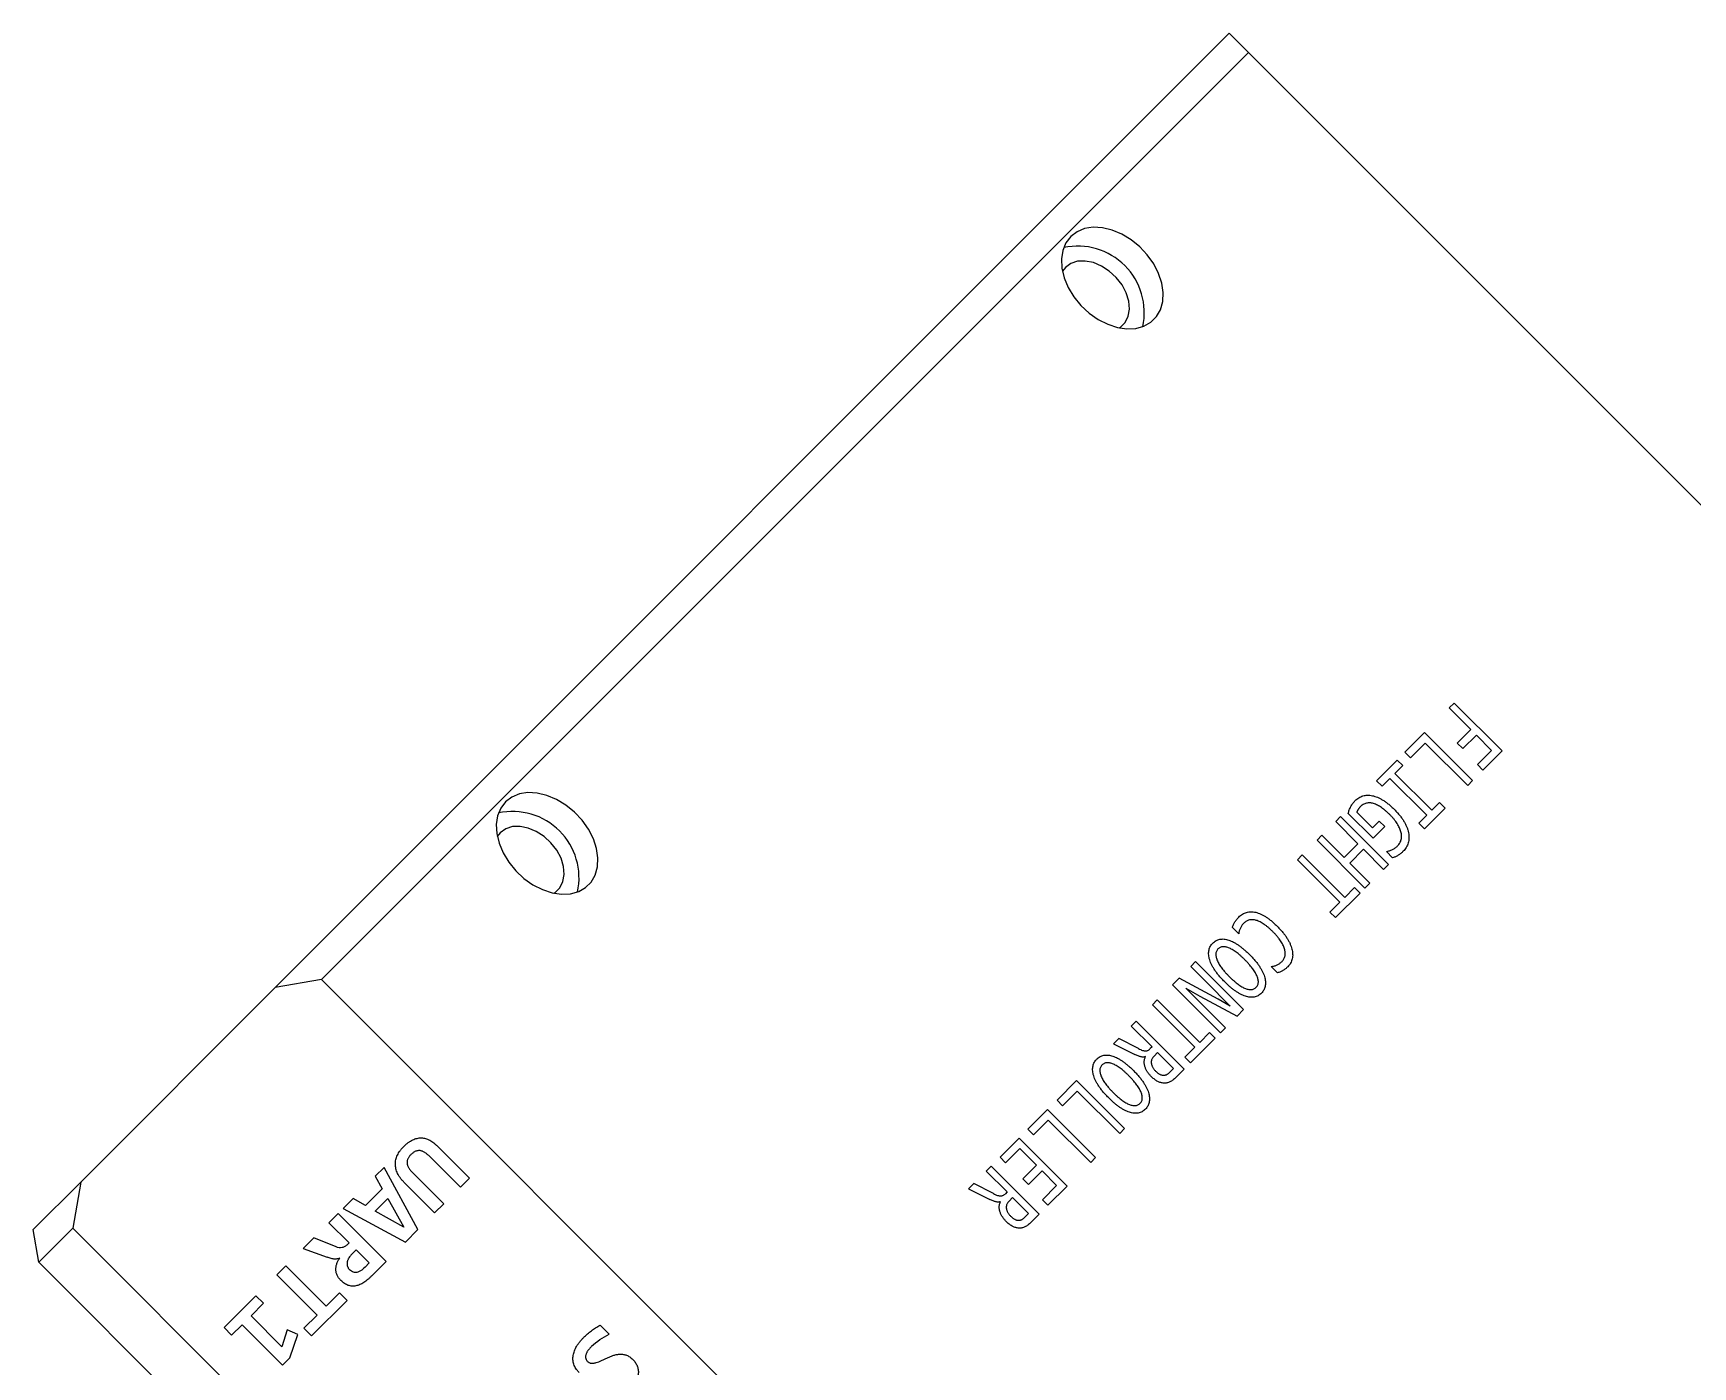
# Model space of a CAD drawing. Header units: millimetres. Extents: x 15 to 415, y 5 to 292.
# Drawn here: x 223.22 to 259.92, y 207.4 to 236.88 of the extents above; entities that cross this region are included whole.
import ezdxf

# ---------------------------------------------------------------- set-up
doc = ezdxf.new("R2010")
doc.units = ezdxf.units.MM

msp = doc.modelspace()

# ---------------------------------------------------------------- linework, layer by layer
at = {"color": 7, "linetype": 'Continuous', "lineweight": 25}
for p, q in [((228.567, 215.783), (249.667, 236.883)), ((249.667, 236.883), (250.091, 236.459)), ((250.091, 236.459), (229.591, 215.959)), ((280.355, 206.195), (250.091, 236.459)), ((246.045, 231.706), (245.979, 231.622)), ((254.64, 222.073), (254.532, 221.965)), ((255.701, 221.013), (254.64, 222.073)), ((254.532, 221.965), (255.008, 221.488)), ((253.988, 221.421), (253.553, 220.986)), ((255.049, 220.36), (253.988, 221.421)), ((255.008, 221.488), (254.71, 221.189)), ((254.832, 221.066), (255.131, 221.365)), ((255.131, 221.365), (255.469, 221.027)), ((253.553, 220.986), (253.676, 220.863)), ((253.676, 220.863), (254.002, 221.189)), ((254.002, 221.189), (254.94, 220.252)), ((254.71, 221.189), (254.832, 221.066)), ((255.469, 221.027), (255.154, 220.712)), ((255.277, 220.589), (255.701, 221.013)), ((253.379, 220.812), (252.923, 220.356)), ((253.328, 220.515), (253.502, 220.689)), ((253.502, 220.689), (253.379, 220.812)), ((255.154, 220.712), (255.277, 220.589)), ((252.923, 220.356), (253.046, 220.233)), ((253.046, 220.233), (253.22, 220.407)), ((253.22, 220.407), (254.034, 219.592)), ((254.143, 219.701), (253.328, 220.515)), ((254.94, 220.252), (255.049, 220.36)), ((254.317, 219.875), (254.143, 219.701)), ((254.44, 219.752), (254.317, 219.875)), ((252.129, 219.562), (252.021, 219.454)), ((253.19, 218.502), (252.129, 219.562)), ((252.299, 219.632), (252.848, 219.082)), ((252.834, 219.314), (252.488, 219.66)), ((254.034, 219.592), (253.861, 219.418)), ((253.984, 219.295), (254.44, 219.752)), ((233.545, 219.206), (233.479, 219.122)), ((251.716, 219.149), (251.608, 219.041)), ((252.208, 218.657), (251.716, 219.149)), ((252.021, 219.454), (252.513, 218.962)), ((252.985, 219.465), (252.834, 219.314)), ((252.848, 219.082), (253.108, 219.342)), ((253.108, 219.342), (252.985, 219.465)), ((253.861, 219.418), (253.984, 219.295)), ((251.608, 219.041), (252.668, 217.98)), ((252.513, 218.962), (252.208, 218.657)), ((252.331, 218.534), (252.636, 218.839)), ((252.636, 218.839), (253.081, 218.393)), ((253.141, 218.79), (253.279, 218.652)), ((251.282, 218.715), (251.173, 218.606)), ((251.173, 218.606), (252.111, 217.668)), ((252.219, 217.777), (251.282, 218.715)), ((252.777, 218.089), (252.331, 218.534)), ((253.081, 218.393), (253.19, 218.502)), ((252.668, 217.98), (252.777, 218.089)), ((252.111, 217.668), (251.893, 217.451)), ((252.016, 217.328), (252.56, 217.871)), ((252.437, 217.994), (252.219, 217.777)), ((252.56, 217.871), (252.437, 217.994)), ((251.893, 217.451), (252.016, 217.328)), ((249.736, 217.108), (249.875, 216.969)), ((248.923, 216.356), (248.814, 216.247)), ((248.814, 216.247), (249.154, 215.907)), ((249.984, 215.295), (248.923, 216.356)), ((250.597, 216.247), (250.735, 216.109)), ((229.591, 215.959), (228.567, 215.783)), ((229.591, 215.959), (259.855, 185.695)), ((248.556, 215.988), (248.412, 215.845)), ((248.412, 215.845), (249.473, 214.784)), ((249.419, 215.526), (248.556, 215.988)), ((249.154, 215.907), (249.69, 215.371)), ((224.267, 211.483), (228.567, 215.783)), ((248.075, 215.508), (247.966, 215.399)), ((249.013, 214.57), (248.075, 215.508)), ((249.278, 215.197), (248.705, 215.769)), ((248.705, 215.769), (249.019, 215.594)), ((249.019, 215.594), (249.842, 215.153)), ((249.69, 215.371), (249.419, 215.526)), ((247.966, 215.399), (248.904, 214.462)), ((249.581, 214.893), (249.278, 215.197)), ((249.842, 215.153), (249.984, 215.295)), ((247.608, 215.041), (247.499, 214.932)), ((247.499, 214.932), (247.96, 214.471)), ((248.668, 213.98), (247.608, 215.041)), ((249.23, 214.788), (249.013, 214.57)), ((249.353, 214.665), (249.23, 214.788)), ((249.473, 214.784), (249.581, 214.893)), ((247.223, 214.656), (247.108, 214.541)), ((247.108, 214.541), (247.576, 214.302)), ((247.662, 214.432), (247.223, 214.656)), ((247.96, 214.471), (247.914, 214.425)), ((248.004, 214.269), (248.083, 214.348)), ((248.083, 214.348), (248.437, 213.994)), ((248.904, 214.462), (248.687, 214.244)), ((248.81, 214.121), (249.353, 214.665)), ((248.437, 213.994), (248.345, 213.903)), ((248.469, 213.781), (248.668, 213.98)), ((248.687, 214.244), (248.81, 214.121)), ((246.292, 213.725), (245.858, 213.291)), ((247.353, 212.665), (246.292, 213.725)), ((245.858, 213.291), (245.981, 213.168)), ((245.981, 213.168), (246.307, 213.494)), ((246.307, 213.494), (247.244, 212.556)), ((245.651, 213.084), (245.216, 212.649)), ((246.712, 212.023), (245.651, 213.084)), ((245.216, 212.649), (245.339, 212.526)), ((245.339, 212.526), (245.665, 212.852)), ((245.665, 212.852), (246.603, 211.915)), ((247.244, 212.556), (247.353, 212.665)), ((232.863, 211.568), (232.162, 212.269)), ((245.021, 212.454), (244.597, 212.03)), ((244.72, 211.907), (245.035, 212.222)), ((246.081, 211.393), (245.021, 212.454)), ((245.035, 212.222), (245.404, 211.853)), ((230.98, 211.806), (230.783, 211.609)), ((231.726, 210.431), (230.98, 211.806)), ((231.978, 212.054), (232.664, 211.368)), ((244.401, 211.834), (244.292, 211.725)), ((245.462, 210.773), (244.401, 211.834)), ((244.597, 212.03), (244.72, 211.907)), ((245.404, 211.853), (245.101, 211.55)), ((246.603, 211.915), (246.712, 212.023)), ((223.217, 210.433), (224.267, 211.483)), ((224.267, 211.483), (224.091, 210.459)), ((230.783, 211.609), (230.937, 211.333)), ((231.427, 211.468), (232.095, 210.799)), ((232.295, 210.999), (231.617, 211.677)), ((232.664, 211.368), (232.863, 211.568)), ((244.016, 211.449), (243.901, 211.334)), ((244.455, 211.226), (244.016, 211.449)), ((244.292, 211.725), (244.754, 211.264)), ((245.101, 211.55), (245.224, 211.427)), ((245.224, 211.427), (245.527, 211.73)), ((245.527, 211.73), (245.85, 211.407)), ((245.85, 211.407), (245.534, 211.092)), ((230.294, 211.12), (230.073, 210.899)), ((230.568, 210.964), (230.294, 211.12)), ((230.937, 211.333), (230.568, 210.964)), ((230.783, 210.841), (231.058, 211.116)), ((231.058, 211.116), (231.413, 210.482)), ((243.901, 211.334), (244.369, 211.095)), ((244.754, 211.264), (244.708, 211.218)), ((244.798, 211.063), (244.877, 211.141)), ((244.877, 211.141), (245.23, 210.788)), ((245.534, 211.092), (245.657, 210.969)), ((245.657, 210.969), (246.081, 211.393)), ((229.958, 210.784), (229.758, 210.584)), ((231.019, 209.723), (229.958, 210.784)), ((230.073, 210.899), (231.447, 210.152)), ((231.413, 210.482), (230.783, 210.841)), ((232.095, 210.799), (232.295, 210.999)), ((245.23, 210.788), (245.138, 210.696)), ((245.262, 210.574), (245.462, 210.773)), ((223.341, 209.709), (223.217, 210.433)), ((224.091, 210.459), (223.341, 209.709)), ((254.355, 180.195), (224.091, 210.459)), ((229.758, 210.584), (230.204, 210.138)), ((231.447, 210.152), (231.726, 210.431)), ((229.42, 210.246), (229.186, 210.012)), ((229.186, 210.012), (229.715, 209.819)), ((229.914, 210.048), (229.42, 210.246)), ((230.204, 210.138), (230.165, 210.099)), ((230.275, 209.902), (230.358, 209.985)), ((230.358, 209.985), (230.65, 209.693)), ((223.341, 209.709), (229.422, 203.628)), ((228.805, 209.631), (228.605, 209.431)), ((229.697, 208.74), (228.805, 209.631)), ((230.65, 209.693), (230.56, 209.603)), ((230.704, 209.409), (231.019, 209.723)), ((228.605, 209.431), (229.497, 208.54)), ((228.144, 208.97), (227.437, 208.263)), ((228.313, 208.801), (228.144, 208.97)), ((229.374, 208.079), (230.158, 208.863)), ((229.989, 209.032), (229.697, 208.74)), ((230.158, 208.863), (229.989, 209.032)), ((228.037, 208.524), (228.313, 208.801)), ((228.719, 207.842), (228.037, 208.524)), ((229.497, 208.54), (229.205, 208.248)), ((227.437, 208.263), (227.606, 208.094)), ((227.606, 208.094), (227.837, 208.325)), ((227.837, 208.325), (228.728, 207.433)), ((228.831, 208.212), (228.719, 207.842)), ((229.066, 208.109), (228.831, 208.212)), ((228.892, 207.596), (229.066, 208.109)), ((229.205, 208.248), (229.374, 208.079)), ((235.953, 208.116), (235.753, 208.315)), ((228.728, 207.433), (228.892, 207.596))]:
    msp.add_line(p, q, dxfattribs=at)
at = {"color": 7, "linetype": 'Continuous', "lineweight": 25, "flags": 128}
for points in [[(246.162, 232.389), (246.056, 232.249), (245.986, 232.081), (245.956, 231.891), (245.967, 231.686), (246.018, 231.473), (246.108, 231.26), (246.233, 231.054), (246.388, 230.864), (246.569, 230.695), (246.768, 230.554), (246.978, 230.447), (247.192, 230.376), (247.402, 230.345), (247.6, 230.354), (247.78, 230.404), (247.934, 230.492), (248.058, 230.616), (248.146, 230.77), (248.196, 230.95), (248.206, 231.149), (248.174, 231.359), (248.104, 231.573), (247.996, 231.783), (247.855, 231.982), (247.687, 232.162), (247.496, 232.318), (247.291, 232.442), (247.077, 232.532), (246.864, 232.583), (246.659, 232.594), (246.469, 232.564), (246.302, 232.495), (246.162, 232.389)], [(247.234, 230.367), (247.261, 230.385), (247.365, 230.489), (247.433, 230.625), (247.46, 230.785), (247.445, 230.96), (247.389, 231.141), (247.295, 231.318), (247.167, 231.482), (247.014, 231.623), (246.842, 231.735), (246.662, 231.81), (246.483, 231.846), (246.314, 231.84), (246.166, 231.792), (246.045, 231.706), (246.045, 231.706)], [(233.662, 219.889), (233.556, 219.749), (233.486, 219.581), (233.456, 219.391), (233.467, 219.186), (233.518, 218.973), (233.608, 218.76), (233.733, 218.554), (233.888, 218.364), (234.069, 218.195), (234.268, 218.054), (234.478, 217.947), (234.692, 217.876), (234.902, 217.845), (235.1, 217.854), (235.28, 217.904), (235.434, 217.992), (235.558, 218.116), (235.646, 218.27), (235.696, 218.45), (235.706, 218.649), (235.674, 218.859), (235.604, 219.073), (235.496, 219.283), (235.355, 219.482), (235.187, 219.662), (234.996, 219.818), (234.791, 219.942), (234.577, 220.032), (234.364, 220.083), (234.159, 220.094), (233.969, 220.064), (233.802, 219.995), (233.662, 219.889)], [(234.734, 217.867), (234.761, 217.885), (234.865, 217.989), (234.933, 218.125), (234.96, 218.285), (234.945, 218.46), (234.889, 218.641), (234.795, 218.818), (234.667, 218.982), (234.514, 219.123), (234.342, 219.235), (234.162, 219.31), (233.983, 219.346), (233.814, 219.34), (233.666, 219.292), (233.545, 219.206), (233.545, 219.206)]]:
    msp.add_lwpolyline(points, dxfattribs=at)
at = {"color": 7, "linetype": 'Continuous', "lineweight": 25}
for centre in [(246.316, 230.704), (233.816, 218.204)]:
    msp.add_arc(centre, 1.472, 347.8543, 102.1457, dxfattribs=at)
for points, knots in [([(252.299, 219.632), (252.302, 219.645), (252.308, 219.672), (252.321, 219.711), (252.337, 219.75), (252.355, 219.786), (252.375, 219.821), (252.398, 219.854), (252.421, 219.884), (252.439, 219.902), (252.447, 219.911)], [0, 0, 0, 0, 0.1215534, 0.2468731, 0.3746714, 0.5031074, 0.6316151, 0.7582927, 0.8812578, 1, 1, 1, 1]), ([(252.447, 219.911), (252.461, 219.924), (252.486, 219.948), (252.53, 219.978), (252.575, 220.002), (252.622, 220.02), (252.672, 220.031), (252.723, 220.036), (252.777, 220.034), (252.832, 220.026), (252.888, 220.011), (252.947, 219.99), (253.006, 219.961), (253.068, 219.926), (253.13, 219.884), (253.194, 219.835), (253.258, 219.78), (253.3, 219.739), (253.322, 219.718)], [0, 0, 0, 0, 0.066475, 0.129869, 0.190917, 0.249936, 0.30756, 0.363411, 0.419253, 0.474963, 0.531335, 0.589293, 0.649492, 0.712311, 0.778561, 0.848197, 0.921777, 1, 1, 1, 1]), ([(253.224, 219.598), (253.208, 219.614), (253.176, 219.645), (253.128, 219.688), (253.081, 219.727), (253.034, 219.762), (252.989, 219.791), (252.944, 219.816), (252.9, 219.836), (252.857, 219.852), (252.816, 219.861), (252.775, 219.866), (252.736, 219.865), (252.698, 219.86), (252.661, 219.848), (252.625, 219.83), (252.591, 219.807), (252.571, 219.788), (252.56, 219.778)], [0, 0, 0, 0, 0.077697, 0.150962, 0.221242, 0.287556, 0.350886, 0.410876, 0.468434, 0.524381, 0.578873, 0.633076, 0.687847, 0.744019, 0.802456, 0.864127, 0.929602, 1, 1, 1, 1]), ([(252.56, 219.778), (252.556, 219.774), (252.549, 219.766), (252.538, 219.752), (252.527, 219.738), (252.517, 219.722), (252.508, 219.707), (252.499, 219.691), (252.493, 219.676), (252.489, 219.665), (252.488, 219.66)], [0, 0, 0, 0, 0.1181377, 0.2453408, 0.3782754, 0.5101309, 0.6425505, 0.7708235, 0.8918703, 1, 1, 1, 1]), ([(253.39, 218.917), (253.4, 218.927), (253.418, 218.947), (253.441, 218.982), (253.458, 219.018), (253.47, 219.056), (253.476, 219.096), (253.477, 219.137), (253.473, 219.18), (253.464, 219.224), (253.45, 219.269), (253.431, 219.314), (253.408, 219.361), (253.38, 219.408), (253.348, 219.456), (253.31, 219.504), (253.27, 219.552), (253.24, 219.582), (253.224, 219.598)], [0, 0, 0, 0, 0.067098, 0.130976, 0.192216, 0.25177, 0.309685, 0.366513, 0.423519, 0.480372, 0.538032, 0.597274, 0.658431, 0.722042, 0.787912, 0.855973, 0.926461, 1, 1, 1, 1]), ([(253.322, 219.718), (253.343, 219.696), (253.384, 219.654), (253.439, 219.588), (253.488, 219.523), (253.53, 219.458), (253.566, 219.393), (253.594, 219.33), (253.616, 219.268), (253.631, 219.207), (253.64, 219.147), (253.642, 219.09), (253.637, 219.034), (253.626, 218.98), (253.607, 218.929), (253.583, 218.881), (253.552, 218.835), (253.526, 218.808), (253.514, 218.795)], [0, 0, 0, 0, 0.074225, 0.145225, 0.212689, 0.277943, 0.340683, 0.401421, 0.460109, 0.518096, 0.575513, 0.632668, 0.690415, 0.749159, 0.809436, 0.870947, 0.934445, 1, 1, 1, 1]), ([(253.141, 218.79), (253.164, 218.796), (253.211, 218.806), (253.265, 218.828), (253.305, 218.85), (253.335, 218.869), (253.363, 218.891), (253.381, 218.908), (253.39, 218.917)], [0, 0, 0, 0, 0.243243, 0.485031, 0.60722, 0.733334, 0.864709, 1, 1, 1, 1]), ([(253.514, 218.795), (253.496, 218.778), (253.462, 218.746), (253.414, 218.713), (253.375, 218.69), (253.344, 218.675), (253.312, 218.662), (253.29, 218.655), (253.279, 218.652)], [0, 0, 0, 0, 0.262934, 0.514365, 0.637318, 0.759, 0.879771, 1, 1, 1, 1]), ([(249.736, 217.108), (249.744, 217.13), (249.76, 217.174), (249.792, 217.234), (249.83, 217.29), (249.861, 217.323), (249.876, 217.34)], [0, 0, 0, 0, 0.248619, 0.495978, 0.746677, 1, 1, 1, 1]), ([(249.876, 217.34), (249.889, 217.352), (249.915, 217.376), (249.957, 217.406), (250.001, 217.429), (250.047, 217.446), (250.096, 217.456), (250.146, 217.459), (250.198, 217.457), (250.252, 217.447), (250.308, 217.431), (250.365, 217.408), (250.424, 217.378), (250.483, 217.341), (250.545, 217.299), (250.607, 217.249), (250.671, 217.193), (250.713, 217.152), (250.735, 217.131)], [0, 0, 0, 0, 0.067023, 0.130583, 0.190931, 0.248885, 0.305201, 0.360375, 0.415285, 0.470462, 0.526916, 0.584855, 0.644909, 0.708161, 0.774799, 0.845379, 0.920139, 1, 1, 1, 1]), ([(250.639, 217.01), (250.622, 217.026), (250.588, 217.059), (250.538, 217.104), (250.489, 217.144), (250.441, 217.179), (250.395, 217.209), (250.35, 217.234), (250.307, 217.254), (250.264, 217.269), (250.224, 217.279), (250.185, 217.283), (250.147, 217.283), (250.112, 217.277), (250.077, 217.267), (250.046, 217.251), (250.015, 217.231), (249.997, 217.214), (249.987, 217.205)], [0, 0, 0, 0, 0.084032, 0.162748, 0.236834, 0.306551, 0.371986, 0.434019, 0.492691, 0.549183, 0.603684, 0.657291, 0.710499, 0.764375, 0.819427, 0.876517, 0.936537, 1, 1, 1, 1]), ([(249.987, 217.205), (249.979, 217.197), (249.964, 217.181), (249.945, 217.155), (249.927, 217.127), (249.907, 217.089), (249.888, 217.037), (249.879, 216.992), (249.875, 216.969)], [0, 0, 0, 0, 0.129451, 0.25662, 0.381947, 0.505924, 0.753227, 1, 1, 1, 1]), ([(250.835, 216.362), (250.843, 216.37), (250.859, 216.387), (250.877, 216.418), (250.892, 216.449), (250.901, 216.484), (250.905, 216.52), (250.904, 216.558), (250.899, 216.597), (250.889, 216.639), (250.874, 216.681), (250.854, 216.725), (250.83, 216.77), (250.801, 216.816), (250.768, 216.864), (250.729, 216.912), (250.686, 216.961), (250.655, 216.993), (250.639, 217.01)], [0, 0, 0, 0, 0.060088, 0.117638, 0.174026, 0.229308, 0.284124, 0.338589, 0.393896, 0.450173, 0.508161, 0.568184, 0.63134, 0.697838, 0.7675, 0.840945, 0.91819, 1, 1, 1, 1]), ([(250.735, 217.131), (250.755, 217.11), (250.796, 217.068), (250.851, 217.004), (250.9, 216.941), (250.944, 216.877), (250.98, 216.815), (251.011, 216.753), (251.036, 216.693), (251.054, 216.635), (251.065, 216.578), (251.07, 216.523), (251.069, 216.469), (251.061, 216.418), (251.046, 216.369), (251.025, 216.324), (250.997, 216.281), (250.974, 216.256), (250.962, 216.243)], [0, 0, 0, 0, 0.076224, 0.149254, 0.218962, 0.286265, 0.350873, 0.412736, 0.472531, 0.530485, 0.587275, 0.643812, 0.700207, 0.757344, 0.815402, 0.875024, 0.93606, 1, 1, 1, 1]), ([(249.558, 215.916), (249.535, 215.94), (249.491, 215.985), (249.431, 216.054), (249.379, 216.12), (249.334, 216.185), (249.298, 216.248), (249.267, 216.309), (249.243, 216.367), (249.225, 216.422), (249.215, 216.475), (249.209, 216.525), (249.211, 216.573), (249.218, 216.618), (249.231, 216.659), (249.249, 216.698), (249.272, 216.733), (249.29, 216.753), (249.3, 216.763)], [0, 0, 0, 0, 0.088943, 0.17175, 0.24914, 0.321696, 0.389762, 0.453706, 0.514587, 0.57262, 0.628313, 0.68215, 0.735401, 0.788412, 0.841159, 0.893792, 0.946526, 1, 1, 1, 1]), ([(249.3, 216.763), (249.312, 216.774), (249.335, 216.796), (249.375, 216.821), (249.416, 216.84), (249.46, 216.852), (249.507, 216.857), (249.555, 216.856), (249.605, 216.847), (249.657, 216.833), (249.71, 216.812), (249.765, 216.785), (249.822, 216.753), (249.88, 216.714), (249.939, 216.669), (249.999, 216.619), (250.061, 216.564), (250.101, 216.525), (250.122, 216.505)], [0, 0, 0, 0, 0.064382, 0.124968, 0.182777, 0.238329, 0.292832, 0.34642, 0.400587, 0.45597, 0.512907, 0.57254, 0.634891, 0.700748, 0.770234, 0.843078, 0.919596, 1, 1, 1, 1]), ([(249.417, 216.635), (249.41, 216.627), (249.396, 216.611), (249.381, 216.584), (249.372, 216.554), (249.368, 216.521), (249.37, 216.487), (249.377, 216.45), (249.388, 216.413), (249.403, 216.374), (249.423, 216.334), (249.446, 216.293), (249.473, 216.251), (249.504, 216.208), (249.538, 216.165), (249.575, 216.122), (249.614, 216.078), (249.642, 216.05), (249.656, 216.035)], [0, 0, 0, 0, 0.058557, 0.113781, 0.167302, 0.220425, 0.273938, 0.327988, 0.383698, 0.441483, 0.502187, 0.564917, 0.631059, 0.700003, 0.77222, 0.846052, 0.92179, 1, 1, 1, 1]), ([(250.022, 216.387), (250.006, 216.403), (249.976, 216.433), (249.929, 216.475), (249.884, 216.515), (249.839, 216.551), (249.796, 216.582), (249.754, 216.61), (249.713, 216.634), (249.673, 216.654), (249.635, 216.669), (249.598, 216.68), (249.563, 216.685), (249.529, 216.687), (249.498, 216.682), (249.468, 216.672), (249.44, 216.656), (249.425, 216.642), (249.417, 216.635)], [0, 0, 0, 0, 0.083784, 0.163374, 0.240194, 0.31317, 0.382532, 0.447714, 0.509469, 0.568373, 0.624211, 0.678025, 0.730242, 0.781712, 0.833094, 0.886217, 0.941176, 1, 1, 1, 1]), ([(250.262, 215.789), (250.269, 215.797), (250.283, 215.813), (250.299, 215.84), (250.307, 215.87), (250.311, 215.903), (250.309, 215.937), (250.302, 215.973), (250.291, 216.01), (250.275, 216.049), (250.255, 216.089), (250.232, 216.13), (250.205, 216.172), (250.174, 216.215), (250.14, 216.258), (250.103, 216.301), (250.063, 216.345), (250.036, 216.373), (250.022, 216.387)], [0, 0, 0, 0, 0.058632, 0.114268, 0.168014, 0.220823, 0.274059, 0.327872, 0.383653, 0.441283, 0.501681, 0.564491, 0.631012, 0.700572, 0.772808, 0.846733, 0.92213, 1, 1, 1, 1]), ([(250.122, 216.505), (250.144, 216.482), (250.188, 216.437), (250.248, 216.369), (250.3, 216.302), (250.344, 216.238), (250.381, 216.175), (250.412, 216.115), (250.436, 216.057), (250.453, 216.001), (250.464, 215.949), (250.469, 215.898), (250.468, 215.851), (250.461, 215.806), (250.448, 215.765), (250.43, 215.726), (250.408, 215.691), (250.389, 215.671), (250.38, 215.661)], [0, 0, 0, 0, 0.088319, 0.170763, 0.248113, 0.320538, 0.388732, 0.452895, 0.513828, 0.57181, 0.627694, 0.682153, 0.735071, 0.787987, 0.840915, 0.893428, 0.946343, 1, 1, 1, 1]), ([(250.597, 216.247), (250.609, 216.249), (250.631, 216.252), (250.664, 216.261), (250.696, 216.271), (250.726, 216.284), (250.755, 216.299), (250.783, 216.317), (250.81, 216.338), (250.826, 216.354), (250.835, 216.362)], [0, 0, 0, 0, 0.1229518, 0.2436493, 0.3654458, 0.485859, 0.608252, 0.7338072, 0.8647999, 1, 1, 1, 1]), ([(250.962, 216.243), (250.953, 216.235), (250.937, 216.218), (250.91, 216.196), (250.883, 216.176), (250.846, 216.153), (250.799, 216.128), (250.756, 216.115), (250.735, 216.109)], [0, 0, 0, 0, 0.137106, 0.269843, 0.397453, 0.520419, 0.761423, 1, 1, 1, 1]), ([(250.38, 215.661), (250.368, 215.649), (250.344, 215.628), (250.305, 215.602), (250.263, 215.584), (250.218, 215.572), (250.172, 215.568), (250.124, 215.569), (250.074, 215.577), (250.022, 215.591), (249.968, 215.612), (249.913, 215.638), (249.857, 215.671), (249.799, 215.709), (249.74, 215.753), (249.68, 215.802), (249.619, 215.857), (249.579, 215.896), (249.558, 215.916)], [0, 0, 0, 0, 0.064488, 0.125484, 0.183167, 0.238931, 0.293524, 0.347641, 0.401677, 0.45715, 0.514082, 0.57381, 0.635968, 0.701717, 0.771071, 0.843452, 0.919781, 1, 1, 1, 1]), ([(249.656, 216.035), (249.672, 216.02), (249.702, 215.99), (249.748, 215.948), (249.794, 215.909), (249.838, 215.873), (249.881, 215.841), (249.923, 215.813), (249.964, 215.789), (250.004, 215.769), (250.043, 215.754), (250.08, 215.743), (250.115, 215.738), (250.149, 215.737), (250.181, 215.741), (250.211, 215.751), (250.238, 215.767), (250.254, 215.782), (250.262, 215.789)], [0, 0, 0, 0, 0.0827296, 0.1621119, 0.2379432, 0.3106867, 0.3797986, 0.4452447, 0.5072619, 0.5662172, 0.6225207, 0.6762106, 0.7289168, 0.7803543, 0.8322014, 0.8852026, 0.9408813, 1, 1, 1, 1]), ([(247.662, 214.432), (247.677, 214.425), (247.707, 214.41), (247.748, 214.394), (247.784, 214.384), (247.816, 214.381), (247.845, 214.383), (247.87, 214.392), (247.893, 214.406), (247.907, 214.418), (247.914, 214.425)], [0, 0, 0, 0, 0.167392, 0.310533, 0.435374, 0.548984, 0.655563, 0.763161, 0.875712, 1, 1, 1, 1]), ([(246.993, 213.351), (246.97, 213.375), (246.926, 213.42), (246.866, 213.488), (246.814, 213.555), (246.769, 213.62), (246.732, 213.683), (246.702, 213.743), (246.678, 213.801), (246.66, 213.857), (246.649, 213.91), (246.644, 213.96), (246.646, 214.008), (246.653, 214.052), (246.666, 214.094), (246.684, 214.133), (246.706, 214.168), (246.725, 214.188), (246.734, 214.198)], [0, 0, 0, 0, 0.088943, 0.17175, 0.24914, 0.321696, 0.389762, 0.453706, 0.514587, 0.57262, 0.628313, 0.68215, 0.735401, 0.788412, 0.841159, 0.893792, 0.946526, 1, 1, 1, 1]), ([(246.734, 214.198), (246.746, 214.209), (246.77, 214.231), (246.809, 214.256), (246.851, 214.275), (246.895, 214.287), (246.942, 214.292), (246.99, 214.29), (247.04, 214.282), (247.092, 214.268), (247.145, 214.247), (247.2, 214.22), (247.257, 214.187), (247.315, 214.149), (247.374, 214.104), (247.434, 214.054), (247.496, 213.999), (247.536, 213.96), (247.557, 213.939)], [0, 0, 0, 0, 0.064382, 0.124968, 0.182777, 0.238329, 0.292832, 0.34642, 0.400587, 0.45597, 0.512907, 0.57254, 0.634891, 0.700748, 0.770234, 0.843078, 0.919596, 1, 1, 1, 1]), ([(246.852, 214.069), (246.844, 214.061), (246.831, 214.046), (246.816, 214.018), (246.807, 213.988), (246.803, 213.956), (246.805, 213.921), (246.812, 213.885), (246.823, 213.848), (246.838, 213.809), (246.857, 213.769), (246.881, 213.728), (246.908, 213.686), (246.939, 213.643), (246.973, 213.6), (247.01, 213.556), (247.049, 213.513), (247.077, 213.485), (247.091, 213.47)], [0, 0, 0, 0, 0.058557, 0.113781, 0.167302, 0.220425, 0.273938, 0.327988, 0.383698, 0.441483, 0.502187, 0.564917, 0.631059, 0.700003, 0.77222, 0.846052, 0.92179, 1, 1, 1, 1]), ([(247.457, 213.822), (247.441, 213.838), (247.41, 213.868), (247.364, 213.91), (247.319, 213.95), (247.274, 213.985), (247.231, 214.017), (247.189, 214.045), (247.148, 214.069), (247.108, 214.089), (247.07, 214.104), (247.033, 214.115), (246.998, 214.12), (246.964, 214.121), (246.932, 214.117), (246.903, 214.107), (246.875, 214.091), (246.86, 214.077), (246.852, 214.069)], [0, 0, 0, 0, 0.083784, 0.163374, 0.240194, 0.31317, 0.382532, 0.447714, 0.509469, 0.568373, 0.624211, 0.678025, 0.730242, 0.781712, 0.833094, 0.886217, 0.941176, 1, 1, 1, 1]), ([(247.815, 214.255), (247.807, 214.252), (247.792, 214.248), (247.767, 214.245), (247.741, 214.246), (247.713, 214.252), (247.683, 214.26), (247.65, 214.271), (247.614, 214.285), (247.589, 214.296), (247.576, 214.302)], [0, 0, 0, 0, 0.111353, 0.220931, 0.331125, 0.443649, 0.564376, 0.69648, 0.842108, 1, 1, 1, 1]), ([(247.939, 213.818), (247.931, 213.826), (247.915, 213.843), (247.892, 213.869), (247.872, 213.896), (247.853, 213.923), (247.837, 213.951), (247.823, 213.978), (247.811, 214.007), (247.801, 214.035), (247.794, 214.063), (247.789, 214.092), (247.787, 214.12), (247.787, 214.148), (247.79, 214.176), (247.795, 214.203), (247.803, 214.23), (247.811, 214.246), (247.815, 214.255)], [0, 0, 0, 0, 0.064544, 0.126934, 0.188727, 0.249808, 0.309839, 0.369222, 0.428683, 0.48838, 0.54825, 0.608766, 0.669986, 0.733139, 0.797063, 0.862815, 0.930318, 1, 1, 1, 1]), ([(248.004, 214.269), (247.999, 214.263), (247.988, 214.252), (247.974, 214.234), (247.963, 214.215), (247.954, 214.196), (247.947, 214.176), (247.943, 214.155), (247.941, 214.135), (247.942, 214.113), (247.945, 214.092), (247.951, 214.07), (247.959, 214.048), (247.97, 214.026), (247.982, 214.003), (247.999, 213.981), (248.017, 213.958), (248.03, 213.944), (248.037, 213.937)], [0, 0, 0, 0, 0.0751635, 0.1468243, 0.2147005, 0.2804081, 0.343299, 0.403724, 0.4619009, 0.5192753, 0.5756422, 0.6321926, 0.6886003, 0.7462951, 0.8063377, 0.8679986, 0.9323916, 1, 1, 1, 1]), ([(247.697, 213.224), (247.704, 213.232), (247.718, 213.248), (247.733, 213.275), (247.742, 213.305), (247.745, 213.338), (247.744, 213.372), (247.736, 213.408), (247.726, 213.445), (247.71, 213.484), (247.69, 213.524), (247.667, 213.565), (247.639, 213.607), (247.609, 213.65), (247.574, 213.693), (247.537, 213.736), (247.498, 213.78), (247.471, 213.808), (247.457, 213.822)], [0, 0, 0, 0, 0.058632, 0.114268, 0.168014, 0.220823, 0.274059, 0.327872, 0.383653, 0.441283, 0.501681, 0.564491, 0.631012, 0.700572, 0.772808, 0.846733, 0.92213, 1, 1, 1, 1]), ([(247.557, 213.939), (247.579, 213.916), (247.623, 213.872), (247.682, 213.803), (247.734, 213.737), (247.779, 213.672), (247.816, 213.61), (247.846, 213.55), (247.871, 213.492), (247.888, 213.436), (247.899, 213.383), (247.904, 213.333), (247.903, 213.286), (247.896, 213.241), (247.883, 213.199), (247.865, 213.161), (247.842, 213.126), (247.824, 213.106), (247.814, 213.095)], [0, 0, 0, 0, 0.088319, 0.170763, 0.248113, 0.320538, 0.388732, 0.452895, 0.513828, 0.57181, 0.627694, 0.682153, 0.735071, 0.787987, 0.840915, 0.893428, 0.946343, 1, 1, 1, 1]), ([(248.469, 213.781), (248.458, 213.77), (248.438, 213.75), (248.405, 213.725), (248.371, 213.705), (248.338, 213.689), (248.304, 213.678), (248.27, 213.671), (248.236, 213.668), (248.202, 213.67), (248.169, 213.675), (248.135, 213.685), (248.102, 213.698), (248.068, 213.716), (248.035, 213.737), (248.002, 213.761), (247.97, 213.788), (247.949, 213.808), (247.939, 213.818)], [0, 0, 0, 0, 0.086877, 0.167501, 0.242748, 0.31266, 0.377995, 0.439734, 0.498505, 0.554376, 0.608818, 0.661973, 0.71527, 0.769273, 0.824499, 0.880763, 0.939397, 1, 1, 1, 1]), ([(248.037, 213.937), (248.044, 213.93), (248.058, 213.917), (248.079, 213.899), (248.1, 213.884), (248.121, 213.871), (248.142, 213.86), (248.162, 213.852), (248.182, 213.847), (248.202, 213.844), (248.221, 213.843), (248.24, 213.845), (248.259, 213.849), (248.277, 213.855), (248.295, 213.864), (248.312, 213.874), (248.329, 213.887), (248.339, 213.897), (248.345, 213.903)], [0, 0, 0, 0, 0.071005, 0.137576, 0.200303, 0.260403, 0.317715, 0.373831, 0.4295, 0.484881, 0.540836, 0.598611, 0.658088, 0.719485, 0.784176, 0.852028, 0.924103, 1, 1, 1, 1]), ([(247.814, 213.095), (247.802, 213.084), (247.779, 213.063), (247.74, 213.037), (247.697, 213.019), (247.653, 213.007), (247.607, 213.002), (247.558, 213.004), (247.508, 213.012), (247.457, 213.026), (247.403, 213.046), (247.348, 213.072), (247.292, 213.105), (247.234, 213.144), (247.175, 213.188), (247.115, 213.237), (247.053, 213.292), (247.013, 213.331), (246.993, 213.351)], [0, 0, 0, 0, 0.064488, 0.125484, 0.183167, 0.238931, 0.293524, 0.347641, 0.401677, 0.45715, 0.514082, 0.57381, 0.635968, 0.701717, 0.771071, 0.843452, 0.919781, 1, 1, 1, 1]), ([(247.091, 213.47), (247.107, 213.455), (247.137, 213.425), (247.183, 213.382), (247.228, 213.344), (247.272, 213.308), (247.316, 213.276), (247.358, 213.248), (247.399, 213.223), (247.439, 213.204), (247.477, 213.189), (247.514, 213.178), (247.55, 213.173), (247.584, 213.172), (247.616, 213.176), (247.646, 213.186), (247.673, 213.202), (247.689, 213.217), (247.697, 213.224)], [0, 0, 0, 0, 0.08273, 0.162112, 0.237943, 0.310687, 0.379799, 0.445245, 0.507262, 0.566217, 0.622521, 0.676211, 0.728917, 0.780354, 0.832201, 0.885203, 0.940881, 1, 1, 1, 1]), ([(231.427, 211.468), (231.411, 211.484), (231.379, 211.517), (231.338, 211.568), (231.304, 211.619), (231.275, 211.671), (231.254, 211.723), (231.238, 211.774), (231.228, 211.826), (231.225, 211.877), (231.228, 211.928), (231.236, 211.978), (231.251, 212.028), (231.271, 212.078), (231.298, 212.127), (231.33, 212.175), (231.367, 212.222), (231.395, 212.251), (231.41, 212.266)], [0, 0, 0, 0, 0.076243, 0.148015, 0.216141, 0.28079, 0.342249, 0.401067, 0.45826, 0.514375, 0.56993, 0.6259, 0.682897, 0.741655, 0.802511, 0.865802, 0.931223, 1, 1, 1, 1]), ([(231.41, 212.266), (231.426, 212.282), (231.458, 212.313), (231.509, 212.354), (231.559, 212.388), (231.608, 212.415), (231.657, 212.435), (231.706, 212.449), (231.754, 212.458), (231.802, 212.459), (231.849, 212.455), (231.895, 212.444), (231.941, 212.428), (231.986, 212.406), (232.031, 212.379), (232.076, 212.347), (232.12, 212.31), (232.148, 212.283), (232.162, 212.269)], [0, 0, 0, 0, 0.080128, 0.154735, 0.223946, 0.289032, 0.35027, 0.408606, 0.464599, 0.519029, 0.573111, 0.627997, 0.683658, 0.741514, 0.801781, 0.865026, 0.930883, 1, 1, 1, 1]), ([(231.978, 212.054), (231.969, 212.062), (231.952, 212.079), (231.926, 212.101), (231.9, 212.121), (231.875, 212.139), (231.85, 212.153), (231.825, 212.164), (231.799, 212.172), (231.773, 212.177), (231.747, 212.178), (231.722, 212.176), (231.697, 212.171), (231.672, 212.162), (231.647, 212.15), (231.622, 212.134), (231.596, 212.114), (231.58, 212.098), (231.571, 212.09)], [0, 0, 0, 0, 0.077287, 0.150457, 0.219609, 0.285046, 0.346551, 0.404623, 0.461166, 0.516661, 0.571362, 0.624628, 0.679309, 0.734861, 0.79287, 0.855771, 0.924837, 1, 1, 1, 1]), ([(231.571, 212.09), (231.564, 212.082), (231.549, 212.067), (231.53, 212.042), (231.513, 212.019), (231.501, 211.995), (231.492, 211.972), (231.486, 211.948), (231.483, 211.923), (231.484, 211.898), (231.489, 211.872), (231.497, 211.846), (231.508, 211.82), (231.523, 211.792), (231.541, 211.765), (231.563, 211.736), (231.588, 211.706), (231.607, 211.687), (231.617, 211.677)], [0, 0, 0, 0, 0.06932, 0.133343, 0.193106, 0.247894, 0.299796, 0.350608, 0.4014, 0.453432, 0.507184, 0.563163, 0.623695, 0.687216, 0.755855, 0.830749, 0.912304, 1, 1, 1, 1]), ([(244.608, 211.048), (244.601, 211.046), (244.586, 211.041), (244.56, 211.039), (244.534, 211.039), (244.506, 211.045), (244.476, 211.053), (244.443, 211.065), (244.407, 211.078), (244.382, 211.089), (244.369, 211.095)], [0, 0, 0, 0, 0.111353, 0.220931, 0.331125, 0.443649, 0.564376, 0.69648, 0.842108, 1, 1, 1, 1]), ([(244.455, 211.226), (244.471, 211.218), (244.5, 211.203), (244.541, 211.188), (244.578, 211.178), (244.61, 211.174), (244.638, 211.177), (244.663, 211.186), (244.687, 211.199), (244.7, 211.212), (244.708, 211.218)], [0, 0, 0, 0, 0.167392, 0.310533, 0.435374, 0.548984, 0.655563, 0.763161, 0.875712, 1, 1, 1, 1]), ([(244.732, 210.611), (244.724, 210.62), (244.708, 210.637), (244.686, 210.663), (244.665, 210.689), (244.647, 210.717), (244.631, 210.744), (244.616, 210.772), (244.605, 210.8), (244.595, 210.828), (244.588, 210.857), (244.583, 210.885), (244.581, 210.913), (244.58, 210.942), (244.583, 210.969), (244.589, 210.996), (244.597, 211.023), (244.604, 211.04), (244.608, 211.048)], [0, 0, 0, 0, 0.064544, 0.126934, 0.188727, 0.249808, 0.309839, 0.369222, 0.428683, 0.48838, 0.54825, 0.608766, 0.669986, 0.733139, 0.797063, 0.862815, 0.930318, 1, 1, 1, 1]), ([(244.798, 211.063), (244.792, 211.057), (244.782, 211.046), (244.768, 211.028), (244.757, 211.009), (244.747, 210.989), (244.741, 210.969), (244.737, 210.949), (244.735, 210.928), (244.736, 210.907), (244.739, 210.885), (244.744, 210.863), (244.752, 210.841), (244.763, 210.819), (244.776, 210.797), (244.792, 210.774), (244.81, 210.752), (244.824, 210.738), (244.831, 210.73)], [0, 0, 0, 0, 0.075163, 0.146824, 0.2147, 0.280408, 0.343299, 0.403724, 0.461901, 0.519275, 0.575642, 0.632193, 0.6886, 0.746295, 0.806338, 0.867999, 0.932392, 1, 1, 1, 1]), ([(244.831, 210.73), (244.838, 210.724), (244.852, 210.71), (244.873, 210.692), (244.894, 210.677), (244.915, 210.664), (244.935, 210.653), (244.955, 210.646), (244.976, 210.64), (244.995, 210.637), (245.015, 210.637), (245.034, 210.639), (245.052, 210.642), (245.071, 210.649), (245.088, 210.657), (245.106, 210.668), (245.122, 210.681), (245.133, 210.691), (245.138, 210.696)], [0, 0, 0, 0, 0.071005, 0.137576, 0.200303, 0.260403, 0.317715, 0.373831, 0.4295, 0.484881, 0.540836, 0.598611, 0.658088, 0.719485, 0.784176, 0.852028, 0.924103, 1, 1, 1, 1]), ([(245.262, 210.574), (245.252, 210.564), (245.231, 210.544), (245.198, 210.519), (245.165, 210.498), (245.131, 210.483), (245.097, 210.472), (245.064, 210.465), (245.03, 210.462), (244.996, 210.464), (244.962, 210.469), (244.929, 210.479), (244.895, 210.492), (244.862, 210.509), (244.829, 210.53), (244.796, 210.554), (244.764, 210.581), (244.743, 210.601), (244.732, 210.611)], [0, 0, 0, 0, 0.086877, 0.167501, 0.242748, 0.31266, 0.377995, 0.439734, 0.498505, 0.554376, 0.608818, 0.661973, 0.71527, 0.769273, 0.824499, 0.880763, 0.939397, 1, 1, 1, 1]), ([(230.165, 210.099), (230.148, 210.084), (230.131, 210.069), (230.092, 210.046), (230.07, 210.038), (230.004, 210.024), (229.957, 210.032), (229.914, 210.048)], [0, 0, 0, 0, 0.25, 0.25, 0.5, 0.5, 1, 1, 1, 1]), ([(230, 209.806), (229.992, 209.802), (229.976, 209.792), (229.947, 209.783), (229.917, 209.779), (229.884, 209.778), (229.847, 209.783), (229.807, 209.791), (229.762, 209.803), (229.731, 209.814), (229.715, 209.819)], [0, 0, 0, 0, 0.094989, 0.193265, 0.297051, 0.4077, 0.530418, 0.670497, 0.82661, 1, 1, 1, 1]), ([(230.022, 209.306), (230.013, 209.316), (229.995, 209.335), (229.972, 209.365), (229.952, 209.395), (229.936, 209.426), (229.925, 209.458), (229.916, 209.49), (229.912, 209.523), (229.91, 209.555), (229.912, 209.588), (229.916, 209.62), (229.923, 209.653), (229.934, 209.685), (229.947, 209.716), (229.962, 209.747), (229.98, 209.777), (229.993, 209.797), (230, 209.806)], [0, 0, 0, 0, 0.072192, 0.140549, 0.20621, 0.269373, 0.330598, 0.390547, 0.449605, 0.508531, 0.567457, 0.626884, 0.686741, 0.74767, 0.809838, 0.87222, 0.935319, 1, 1, 1, 1]), ([(230.275, 209.902), (230.26, 209.886), (230.232, 209.857), (230.203, 209.816), (230.185, 209.783), (230.174, 209.759), (230.166, 209.736), (230.16, 209.712), (230.157, 209.689), (230.158, 209.666), (230.16, 209.644), (230.165, 209.622), (230.173, 209.601), (230.185, 209.581), (230.198, 209.561), (230.21, 209.549), (230.215, 209.543)], [0, 0, 0, 0, 0.156065, 0.299025, 0.366206, 0.429474, 0.490277, 0.548712, 0.605422, 0.660521, 0.714766, 0.769074, 0.824373, 0.88051, 0.938567, 1, 1, 1, 1]), ([(230.56, 209.603), (230.513, 209.556), (230.461, 209.511), (230.366, 209.48), (230.331, 209.478), (230.267, 209.499), (230.24, 209.52), (230.215, 209.543)], [0, 0, 0, 0, 0.5, 0.5, 0.75, 0.75, 1, 1, 1, 1]), ([(230.704, 209.409), (230.689, 209.394), (230.66, 209.366), (230.616, 209.327), (230.572, 209.293), (230.528, 209.262), (230.485, 209.235), (230.441, 209.213), (230.398, 209.198), (230.354, 209.186), (230.311, 209.181), (230.269, 209.181), (230.226, 209.186), (230.184, 209.197), (230.143, 209.215), (230.101, 209.239), (230.06, 209.269), (230.035, 209.294), (230.022, 209.306)], [0, 0, 0, 0, 0.0783997, 0.153055, 0.2242071, 0.2923895, 0.3567316, 0.4181536, 0.4765368, 0.5331129, 0.5874671, 0.6410635, 0.6948137, 0.7496215, 0.8064038, 0.8661591, 0.9305976, 1, 1, 1, 1]), ([(235.389, 208.044), (235.417, 208.071), (235.473, 208.124), (235.561, 208.196), (235.654, 208.261), (235.72, 208.297), (235.753, 208.315)], [0, 0, 0, 0, 0.256443, 0.505034, 0.751281, 1, 1, 1, 1]), ([(235.291, 207.271), (235.278, 207.285), (235.251, 207.313), (235.219, 207.359), (235.192, 207.405), (235.172, 207.453), (235.159, 207.501), (235.153, 207.55), (235.152, 207.6), (235.157, 207.649), (235.169, 207.699), (235.185, 207.75), (235.207, 207.8), (235.234, 207.85), (235.266, 207.899), (235.303, 207.948), (235.344, 207.997), (235.374, 208.028), (235.389, 208.044)], [0, 0, 0, 0, 0.0670927, 0.1302909, 0.1905594, 0.2487233, 0.30534, 0.3611171, 0.4166904, 0.4731168, 0.5311377, 0.5907403, 0.6523275, 0.7170394, 0.7840535, 0.8537248, 0.9252497, 1, 1, 1, 1]), ([(235.566, 207.852), (235.557, 207.842), (235.54, 207.825), (235.516, 207.797), (235.495, 207.771), (235.477, 207.746), (235.463, 207.721), (235.451, 207.698), (235.442, 207.676), (235.436, 207.654), (235.432, 207.634), (235.431, 207.615), (235.432, 207.596), (235.438, 207.573), (235.45, 207.546), (235.466, 207.528), (235.473, 207.519)], [0, 0, 0, 0, 0.102031, 0.195455, 0.282284, 0.361809, 0.434548, 0.502128, 0.56437, 0.621433, 0.67439, 0.723615, 0.771023, 0.81689, 0.907057, 1, 1, 1, 1]), ([(235.473, 207.519), (235.48, 207.513), (235.493, 207.502), (235.514, 207.489), (235.537, 207.48), (235.561, 207.476), (235.586, 207.476), (235.612, 207.477), (235.639, 207.482), (235.677, 207.492), (235.727, 207.509), (235.788, 207.537), (235.851, 207.568), (235.917, 207.599), (235.985, 207.627), (236.043, 207.648), (236.09, 207.663), (236.125, 207.67), (236.161, 207.676), (236.197, 207.678), (236.233, 207.677), (236.268, 207.673), (236.304, 207.666), (236.339, 207.654), (236.375, 207.639), (236.41, 207.618), (236.444, 207.592), (236.466, 207.571), (236.477, 207.561)], [0, 0, 0, 0, 0.024177, 0.04703, 0.069025, 0.091259, 0.114283, 0.13846, 0.163387, 0.190068, 0.247187, 0.309217, 0.374956, 0.442004, 0.510077, 0.578138, 0.612039, 0.645556, 0.678675, 0.711509, 0.744496, 0.777691, 0.810945, 0.845105, 0.880391, 0.917897, 0.957386, 1, 1, 1, 1]), ([(236.477, 207.561), (236.487, 207.55), (236.507, 207.529), (236.532, 207.495), (236.555, 207.459), (236.573, 207.42), (236.587, 207.38), (236.596, 207.338), (236.6, 207.295), (236.599, 207.25), (236.592, 207.204), (236.58, 207.157), (236.563, 207.108), (236.539, 207.058), (236.51, 207.007), (236.473, 206.955), (236.429, 206.902), (236.396, 206.868), (236.379, 206.851)], [0, 0, 0, 0, 0.053816, 0.10644, 0.158696, 0.211299, 0.263519, 0.316057, 0.369453, 0.424413, 0.481698, 0.541768, 0.605453, 0.673341, 0.745979, 0.824415, 0.90883, 1, 1, 1, 1])]:
    msp.add_open_spline(points, degree=3, knots=knots, dxfattribs=at)
msp.add_open_spline([(235.566, 207.852), (235.679, 207.961), (235.814, 208.044), (235.953, 208.116)], degree=3, dxfattribs=at)

doc.saveas('drawing.dxf')
